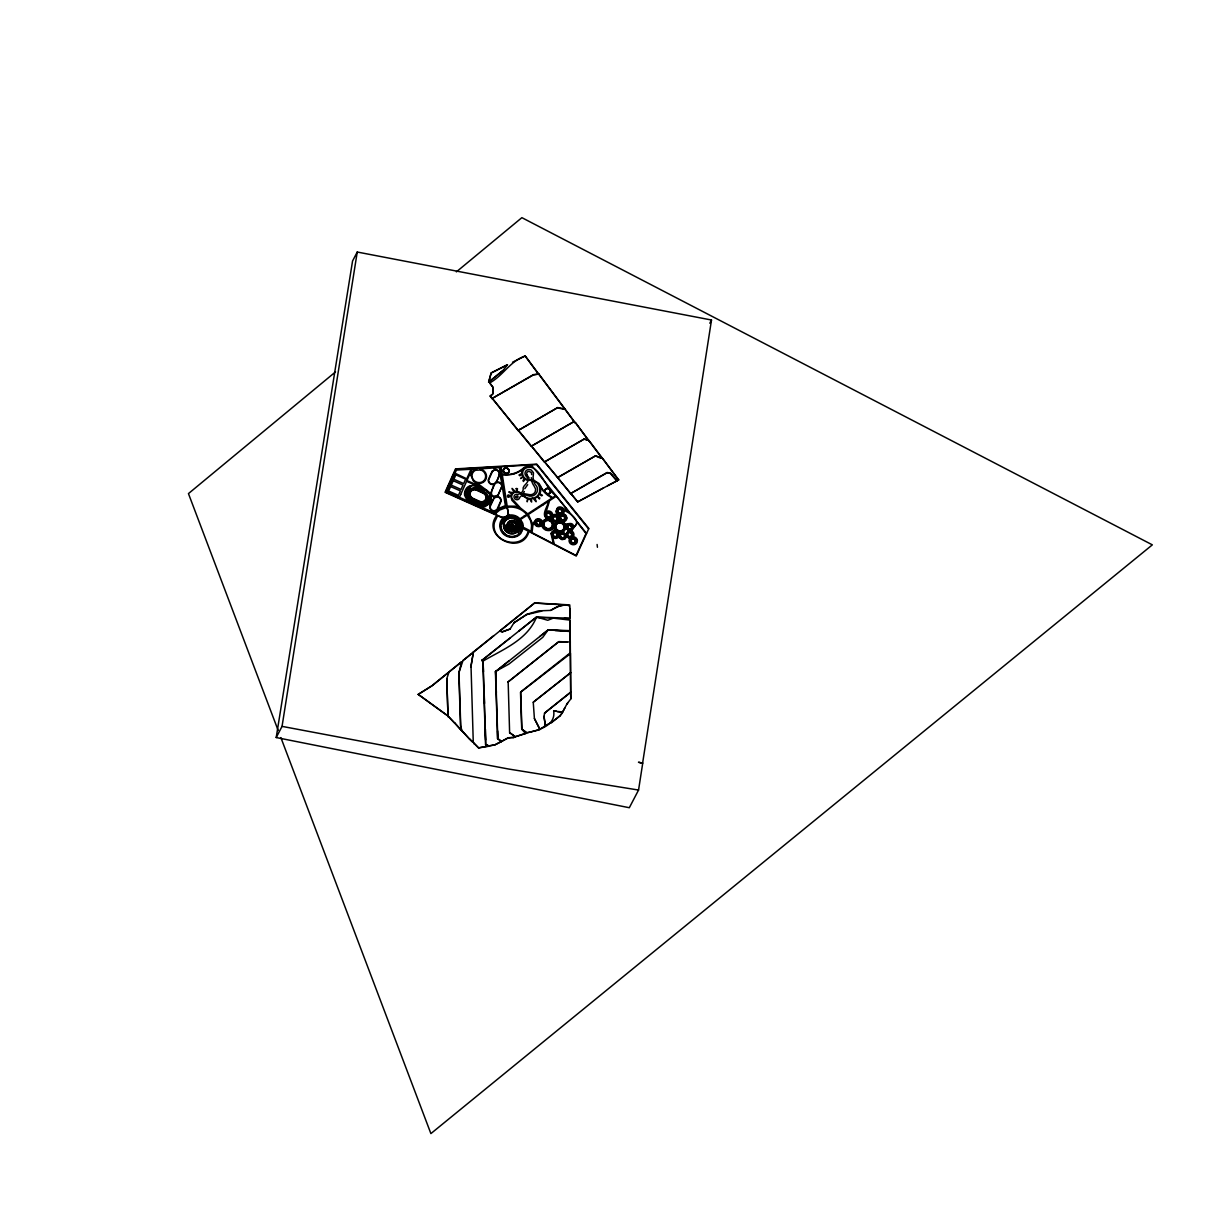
<?xml version="1.0" encoding="UTF-8"?>
<svg xmlns="http://www.w3.org/2000/svg" width="1213" height="1213" viewBox="0 0 1213 1213"><rect width="100%" height="100%" fill="white"/><g stroke="black" fill="none" stroke-linecap="round" stroke-linejoin="round"><path stroke-width="1.5" d="M564.181 618.372L569.746 618.569L569.746 604.893L534.66 602.967L463.002 660.539L458.817 672.912L460.531 725.723L461.835 731.06L460.713 725.374L458.999 672.548L461.592 661.692L432.131 685.618L418.273 694.367L432.025 685.815L461.425 662.025M539.77 636.537L548.17 629.865L570.11 631.503L570.292 642.011L558.875 641.616L507.974 682.009L558.875 641.616M555.296 630.487L569.928 630.987L569.943 620.086L553.219 618.13L547.776 620.283L536.54 617.038L518.967 631.003M570.11 631.503L570.792 692.032L544.485 713.153L570.595 692.396L570.459 653.398L569.579 653.367L520.711 691.956L521.893 728.801L525.79 733.516L521.711 729.165L520.513 692.305L570.277 653.762L570.292 642.011M567.896 702.645L566.911 703.995L570.777 698.931L570.595 692.396M493.191 390.995L493.206 387.493L489.718 382.944C503.304 375.454 510.279 360.928 525.199 355.985L575.189 422.912L564.985 409.008L557.753 407.568L518.103 430.554L490.219 395.878L492.721 394.089L493.191 390.995L492.569 394.361L490.067 396.166L491.993 398.561L533.295 374.984L538.86 374.029L564.985 409.008M493.084 391.208L493.145 387.629L489.718 382.944M524.804 488.687L527.7 484.654M577.403 540.467L577.085 542.484A4.2 3.957 15.8 0 1 571.566 544.364A4.2 3.957 15.8 0 1 569.413 539.072L569.852 538.39L566.547 536.859L565 539.072L561.922 539.649L558.405 537.132A4.185 3.882 24.6 0 1 553.507 538.026L552.612 537.48L554.386 544.243L576.054 555.448L586.046 533.553L577.57 522.651L571.459 530.885L572.369 531.43A4.185 3.942 15.8 0 1 573.582 536.146L573.87 536.874A4.2 3.957 15.8 0 1 577.403 540.452M566.38 526.669L568.063 528.231L567.335 529.429L569.14 530.384A3.336 3.154 15.8 0 0 571.596 529.884L572.93 527.807L572.384 525.35A3.29 3.214 20.6 0 0 570.231 524.001L567.745 524.547A3.199 3.108 13.9 0 0 566.41 526.578L566.532 528.307A3.321 3.108 27.6 0 0 572.172 529.414A3.321 3.108 27.6 0 0 570.11 524.213A3.321 3.108 27.6 0 0 566.562 528.307M551.945 517.875L552.552 520.256M508.641 524.38C509.824 519.816 517.147 521.241 516.708 525.851L515.237 525.957A3.351 3.154 18.2 0 1 508.641 525.547L508.656 525.002A4.079 3.624 27.9 0 1 512.796 521.863A4.079 3.624 27.9 0 1 516.586 526.093L517.875 526.518A6.247 5.853 27.6 0 1 511.28 531.658A6.247 5.853 27.6 0 1 505.594 525.017A6.262 5.898 17.6 0 0 511.34 531.537A6.262 5.898 17.6 0 0 517.996 526.275A5.519 5.019 28.6 0 0 512.917 520.468A5.519 5.019 28.6 0 0 507.201 524.82L507.004 525.184A4.807 4.549 14.4 0 0 511.446 530.187A4.807 4.549 14.4 0 0 516.586 526.093M533.826 480.939L533.993 480.378A10.265 3.366 4 0 0 527.746 479.711L527.776 480.287A9.947 3.26 4 0 1 533.826 480.939L533.978 480.818A10.28 3.366 4 0 0 527.716 480.151L527.761 480.257M508.323 496.981L508.763 495.723M531.673 474.601L531.37 472.6L529.126 471.341A2.593 2.426 21 0 0 526.988 474.965M711.5 320.02L642.572 763.356L638.463 762.234L642.738 763.083L638.554 790.057L629.32 807.722L276.215 737.534L352.558 261.007L357.244 252.031L711.5 320.02L709.832 323.219M357.244 252.031L282.053 726.375L276.215 737.534M473.404 651.988L470.841 667.18L473.404 651.988L493.827 635.597M516.177 488.596C519.164 498.361 507.61 481.728 513.918 491.75C513.054 494.222 504.29 489.415 511.598 493.797L510.84 495.586L507.929 495.01L508.247 496.617M521.711 729.165L527.291 732.728L539.057 729.908L545.395 725.662L543.97 716.383L544.682 712.804M564.955 707.664L562.483 712.334L553.674 710.894C556.039 725.92 538.223 730.256 527.291 732.728M507.807 496.42L508.914 496.845M516.207 527.488A4.791 4.488 27.6 0 0 516.45 526.336L516.708 525.851A4.807 4.518 21.2 0 1 511.613 529.869A4.807 4.518 21.2 0 1 507.201 524.82L508.474 525.365L508.899 523.895M514.858 526.973L515.282 525.684M488.778 381.852L491.204 372.876L507.459 364.749L491.113 373.058L488.581 382.216L502.94 370.496L490.007 381.079M507.519 496.193L510.749 495.905L511.886 500.302L518.8 507.443L515.07 506.185L507.186 506.139L502.288 474.708M509.005 496.708L509.035 495.829M541.468 524.077L541.711 523.288A3.321 3.108 27.6 0 0 537.829 519.513A3.321 3.108 27.6 0 0 535.661 524.137A3.321 3.108 27.6 0 0 541.028 524.744L541.711 523.288A3.336 3.123 19.4 0 0 536.48 520.104L535.858 520.635A3.321 3.078 23 0 0 539.664 525.654L541.028 524.744M551.991 517.708L552.643 516.389A3.336 3.199 20.6 0 1 555.736 515.313L558.329 517.375A3.351 3.26 24.5 0 1 557.768 520.574L555.554 521.666A3.321 3.108 27.6 0 1 552.082 517.345A3.321 3.108 27.6 0 1 557.449 516.359A3.321 3.108 27.6 0 1 556.373 521.514M513.281 525.911L513.19 524.441M508.838 496.329L507.565 495.783L507.777 496.845M446.778 678.643L448.022 716.625L446.778 678.643L449.113 671.896M517.056 535.539A11.038 10.341 27.6 0 1 500.924 523.121L502.303 523.531L504.942 519.058A9.598 8.991 34.3 0 1 519.861 530.885L518.618 530.142A8.157 7.642 35.4 0 0 505.973 520.074L504.456 522.106L501.97 520.635L500.605 525.745L502.137 531.097L506.2 535.039A11.053 10.356 20.5 0 0 519.407 533.72L519.285 533.963M504.714 521.62L503.683 523.94L502.303 523.531L503.471 520.893L504.714 521.62A8.157 7.627 27.6 0 1 518.254 521.575A8.157 7.627 27.6 0 1 513.235 533.447A8.157 7.627 27.6 0 1 503.941 523.455L502.546 523.046M521.12 531.612C527.973 520.18 508.626 509.096 501.97 520.65A11.053 10.341 21.9 0 1 516.859 517.254A11.053 10.341 21.9 0 1 521.12 531.612L519.407 533.72M524.365 491.553L523.167 493.509L529.384 494.631A5.489 5.201 17.2 0 0 535.221 491.75L535.63 489.127L533.963 485.791A14.768 13.813 17 0 1 531.961 481.879L531.279 477.634M488.339 496.769L488.46 496.542A7.172 6.717 27.6 0 1 478.68 503.213L472.145 500.09A6.808 6.383 27.6 0 1 468.567 491.432A6.808 6.383 27.6 0 1 477.361 488.43L478.043 486.929L484.609 489.931L484.063 491.144L477.497 488.142M494.434 484.745L491.508 491.265L491.447 494.222A3.806 3.518 25.5 0 0 493.464 496.269L497.891 495.374L501.773 486.731A3.806 3.578 21.8 0 0 495.056 483.76L494.525 484.578M586.561 533.477L576.266 556.009L529.004 531.552C521.787 556.676 480.424 536.373 496.799 515.373L445.05 492.296L455.527 468.885L536.798 464.124L588.851 528.504L586.561 533.477L531.218 464.897L536.616 464.549L588.639 528.944M491.993 398.561L533.477 374.62L538.86 374.029M469.643 487.505L470.599 488.399A7.172 6.717 27.6 0 0 472.13 500.165L472.251 499.908A6.808 6.383 27.6 0 1 470.78 488.718L469.643 487.505A8.582 8.036 27.6 0 0 471.478 501.591L478.058 504.593A8.582 8.036 27.6 0 0 489.718 496.678L488.824 496.481A7.521 7.035 27.6 0 1 478.589 503.425L471.993 500.469A7.521 7.035 27.6 0 1 470.386 488.111L470.265 488.339M469.856 487.793L470.038 487.429A8.218 7.703 27.6 0 0 471.796 500.939L478.347 503.971A8.218 7.703 27.6 0 0 489.552 496.39L489.385 496.693M475.784 485.897A9.446 8.84 27.6 0 1 478.134 486.625L487.05 490.477L489.961 494.313A9.446 8.84 27.6 0 1 477.725 505.336L477.482 505.776M470.917 502.789L471.144 502.334A9.446 8.84 27.6 0 1 466.171 490.34A9.446 8.84 27.6 0 1 478.362 486.186M471.478 501.591L471.66 501.227A8.582 8.036 27.6 0 1 469.825 487.156M471.781 500.984L478.377 503.926M489.718 496.678L488.096 496.617A6.808 6.383 27.6 0 1 478.817 502.91L478.726 503.092A6.808 6.383 27.6 0 0 487.52 500.09A6.808 6.383 27.6 0 0 483.942 491.432L477.361 488.43M478.058 504.593L478.24 504.229A8.582 8.036 27.6 0 0 489.916 496.314M478.468 503.713L478.483 503.683A7.869 7.369 27.6 0 0 489.203 496.405L489.036 496.724M518.103 430.554L519.861 429.205M601.375 457.362L575.371 422.549L573.097 422.094L531.173 446.278L492.175 398.198M519.68 429.569L557.753 407.568M509.369 523.015L510.067 522.303M508.49 526.199L508.687 524.88M510.946 521.787L514.706 522.773L516.45 526.336M508.747 527.003L508.732 525.714M509.233 527.716L509.005 526.518M618.524 480.105L602.694 458.529L595.78 455.694L557.601 477.497L570.535 493.63L606.94 472.858L610.382 473.434L616.841 481.03L618.691 479.802L589.048 440.562L584.439 438.894L544.288 462.062L531.355 445.914M509.869 528.307L509.475 527.23M510.643 528.716L513.433 528.216L515.116 526.487M573.097 422.094L532.78 445.353M557.601 477.497L544.485 461.698M545.895 461.152L584.439 438.894M584.241 439.258L589.048 440.562M447.9 715.928L418.242 694.397L447.9 715.928L472.009 741.689M485.382 729.089L485.761 744.251L488.551 746.298L485.564 744.615L482.865 661.434L481.773 660.494L509.9 638.159M482.865 661.434L483.062 661.07C502.864 649.425 527.367 640.039 536.54 617.038L569.913 618.251L569.761 608.016M570.535 493.63L607.122 472.494L610.564 473.07L617.023 480.666L618.691 479.802M499.756 631.048L502.425 631.655L510.097 629.047L502.243 632.003L499.756 631.048L534.66 602.967M461.835 731.06L454.784 722.827M558.996 476.936L595.78 455.694M569.579 606.121C564.272 602.952 555.857 606.97 550.717 610.397L538.466 610.867L526.851 614.263L513.978 622.8L526.669 614.612L541.771 611.094M525.957 733.198L513.326 737.413L508.383 737.731L501.439 741.628L497.603 738.869L495.42 671.729L508.99 660.842M469.856 739.46L462.032 730.696M481.773 660.494L536.54 617.038M474.147 743.918L473.252 741.734L471.038 666.816M616.841 481.03L607.531 485.731M550.717 610.397L558.162 606.53L565.197 604.847M485.564 744.615L489.248 745.843L494.813 744.949L501.439 741.628M569.943 620.086L570.095 630.654L548.17 629.865L495.42 671.729M497.603 738.869L497.603 730.939M515.328 736.746L509.809 732.773L515.328 736.746L525.79 733.516M489.248 745.843L494.874 744.827L508.383 737.731M508.277 737.944L513.326 737.413M533.25 702.236L570.626 672.745L533.25 702.236L534.402 718.521L539.846 729.574M534.402 718.521L540.028 729.21M543.97 716.383L545.395 725.662M553.674 710.894L556.115 710.939M551.581 722.736C553.325 719.946 569.61 711.106 557.54 711.622M545.592 725.298L551.763 722.372L559.799 715.988M570.777 698.931L570.792 692.032M562.362 712.577L567.017 703.798M510.097 629.047L514.16 622.451M492.463 471.402L488.703 479.848A3.806 3.548 22 0 0 489.446 482.531L490.143 483.229A3.806 3.563 27.6 0 0 493.858 483.911C497.315 481.5 500.529 475.632 498.528 471.554A3.806 3.548 20.1 0 0 492.539 471.296M507.58 496.026L508.383 495.48M508.899 496.875L508.611 495.874M552.582 532.431L552.173 533.053A3.321 3.078 24.6 0 0 553.34 537.025A3.321 3.078 24.6 0 0 557.54 536.783A3.321 3.078 24.6 0 0 557.783 532.795L557.192 532.173M548.17 629.865L542.772 637.341L508.869 664.118L495.617 671.365L497.785 738.505L501.621 741.279M559.709 716.17L562.483 712.349M502.743 370.86L507.459 364.749M502.531 519.937L508.505 516.01A11.038 10.341 27.6 0 1 520.832 521.378L522.363 526.669L521.969 523.94M516.253 488.475L517.481 488.703L517.056 491.159L521.09 493.024M556.661 522.303L555.615 523.212A5.64 5.277 27.6 0 0 558.647 531.916A5.64 5.277 27.6 0 0 565.41 526.017A5.64 5.277 27.6 0 0 556.661 522.303C565.349 516.602 569.428 533.735 559.117 532.022M335.516 371.891L188.455 493.6L278.186 730.499M456.361 271.879L521.878 217.658L1152.35 544.849L430.888 1133.594L280.87 737.58M522.803 495.738L522.697 495.783A6.429 2.092 50.4 0 0 520.422 493.115L520.407 493.312A6.095 1.986 50.4 0 1 522.667 495.799L523.137 495.465A6.429 2.092 50.4 0 0 520.771 492.842L520.771 493.009A6.08 1.986 50.4 0 1 523.015 495.511M463.002 660.539L473.222 652.336M543.106 504.835L528.352 514.464L532.628 524.016L535.964 519.422A4.2 3.927 19.4 0 1 542.317 521.408L546.638 518.482C540.937 514.297 547.867 506.837 548.458 501.363L543.181 504.79M602.952 488.187L577.737 501.848L518.285 430.206M617.023 480.666L577.676 501.955L570.716 493.282M468.961 487.141L471.069 486.095A9.446 8.84 27.6 0 0 465.276 495.359M512.493 362.247L525.184 356L538.663 374.377M533.25 479.423L533.705 481.273A13.04 12.191 17 0 0 536.085 485.503A7.233 6.762 17 0 1 537.42 490.598L536.904 492.281A7.248 6.853 17.2 0 1 527.412 495.526A6.217 5.883 17.2 0 0 525.274 494.98L521.772 495.662A6.201 5.838 21.9 0 0 519.695 497.527A2.896 2.729 21.9 0 1 516.677 499.726A2.896 2.729 21.9 0 1 513.994 496.951A2.896 2.729 21.9 0 1 516.541 494.252L516.92 494.282A6.292 5.929 21.9 0 0 520.316 493.524L521.438 492.736A6.292 5.929 21.9 0 0 523.152 489.855C522.075 485.245 528.428 483.881 527.973 479.529A4.943 4.64 21 0 0 526.306 476.436A4.336 4.064 21 0 1 527.033 470.007L528.064 469.628A4.336 4.018 21.5 0 1 531.339 470.113L533.402 472.63M513.887 473.874L515.707 473.267A26.929 25.215 21 0 0 523.773 468.37A7.657 7.172 21 0 0 521.681 473.449L518.967 475.011L519.937 475.784L521.817 474.313L522.651 476.785L520.589 478.589L522.803 477.103L524.592 479.029L522.97 480.393L523.425 481.5L524.865 479.226L527.958 480.545M513.16 737.716L515.131 737.11M488.733 745.934L478.574 747.845L469.992 739.217M511.477 523.971L513.311 524.865M488.551 746.298L478.529 747.921L474.328 743.554M527.989 479.726L526.048 479.09A6.793 6.353 21 0 1 524.395 468.976C538.284 459.5 545.774 490.188 555.842 495.556L552.673 497.603L546.062 493.342L548.003 493.888A2.896 2.684 18.7 0 0 550.414 490.522A2.896 2.684 18.7 0 0 546.381 488.718A2.896 2.684 18.7 0 0 545.365 492.705L543.454 490.613A23.259 21.652 19.3 0 1 540.482 485.882L539.103 483.502L533.371 480.045M536.343 617.402L554.902 618.054M558.693 641.98L566.835 642.268M473.434 485.609L484.836 489.4L489.855 494.525A9.446 8.749 25.5 0 1 488.642 503.243L486.913 504.79A9.446 8.825 23.5 0 1 477.634 505.487L468.931 501.257L465.398 495.116A9.446 8.734 23.2 0 1 467.232 488.672M534.584 603.088L567.729 605.12M548.731 529.778L547.275 529.672A5.64 5.277 19.4 0 1 542.969 522.121A5.64 5.277 19.4 0 1 551.597 520.438L552.597 521.484M512.174 526.563L510.703 525.608M480.924 469.158L479.605 468.915L492.948 467.975L495.783 469.658L492.19 471.023L488.278 479.787A4.245 3.942 22 0 0 489.097 482.759L489.87 483.547A4.23 3.973 27.6 0 0 494.025 484.305L490.825 493.585L477.376 483.168L478.695 483.426A7.778 7.248 22 0 0 486.534 476.588L486.307 474.677M480.697 469.947L475.481 470.265A6.914 6.444 22 0 0 472.57 478.468A6.914 6.444 22 0 0 481.061 482.349A6.914 6.444 22 0 0 485.458 474.829L484.806 473.222A6.914 6.444 22 0 0 480.712 469.947M282.053 726.375L508.262 768.966L638.554 790.057M557.571 407.932L564.803 409.372M533.614 480.954C541.483 483.259 542.09 495.692 533.811 497.997A9.719 9.188 17.2 0 1 526.427 497.633L523.137 495.147M595.598 456.058L600.769 458.18M478.134 486.625L481.425 488.126M472.251 499.908L478.817 502.91M478.483 503.683L471.887 500.726A7.869 7.369 27.6 0 1 470.204 487.793M471.66 501.227L478.24 504.229M471.144 502.334L477.725 505.336M510.127 527.822L510.9 528.231M481.955 660.13L483.062 661.07L483.487 671.759M519.407 533.72L517.375 531.703L518.269 532.947M520.392 493.494L518.997 492.433A5.352 5.034 21.9 0 0 511.916 498.649L520.529 508.05L527.761 513.842L552.264 497.876A23.623 22.319 19.6 0 1 547.245 494.889L543.106 490.871A23.638 22.001 19.3 0 1 540.073 486.049L540.71 491.174L539.861 493.782L542.469 495.359L541.468 495.844L539.679 494.055L537.662 496.602L539.8 498.012L539.482 499.059L537.42 496.814L534.963 498.376C539.194 508.353 531.006 491.993 531.521 500.954C532.052 504.896 530.46 497.148 527.882 498.937L527.215 501.818L527.534 498.831L522.272 495.435M448.204 716.261L454.678 723.039M567.578 529.656L566.592 528.428M526.988 474.965L529.247 478.21M575.371 422.549L588.866 440.926M510.612 525.259L510.658 525.699A1.592 1.486 27.6 0 0 513.357 526.048A1.592 1.486 27.6 0 0 512.083 523.682A1.592 1.486 27.6 0 0 510.643 525.836M533.462 472.964L533.265 475.648A13.04 12.191 17 0 0 533.25 479.408M471.099 475.617L473.282 480.939L480.121 486.398L466.929 480.56L472.009 469.204L476.936 468.915L475.056 469.537A7.778 7.248 22 0 0 471.114 475.632M597.099 544.47L597.433 547.275M495.617 671.365L496.36 692.532M484.048 689.257L484.548 703.404M508.156 681.661L509.627 733.137M483.062 661.07L485.609 739.945M572.627 544.106A3.321 3.108 27.6 0 1 570.246 539.345A3.321 3.108 27.6 0 1 575.584 539.057A3.321 3.108 27.6 0 1 574.325 544.015M480.939 469.173A7.778 7.248 22 0 1 486.307 474.692M547.169 529.899A5.64 5.277 27.6 0 1 543.121 521.833A5.64 5.277 27.6 0 1 552.188 521.332A5.64 5.277 27.6 0 1 550.02 529.732M551.46 516.677A3.321 3.108 27.6 0 1 546.002 517.208A3.321 3.108 27.6 0 1 547.533 512.189A3.321 3.108 27.6 0 1 551.703 515.904M508.944 470.72A2.896 2.699 26.8 0 1 506.048 473.616A2.896 2.699 26.8 0 1 503.289 470.326A2.896 2.714 27.6 0 1 504.411 468.582A2.896 2.699 26.8 0 1 508.763 470.022M514.069 473.813A26.929 25.215 21 0 1 502.5 474.753M547.23 529.49A5.201 4.867 27.6 0 1 543.727 521.696A5.201 4.867 27.6 0 1 552.385 522.303A5.201 4.867 27.6 0 1 548.564 529.581M553.295 520.786A2.896 2.714 27.6 0 1 553.81 516.222A2.896 2.714 27.6 0 1 557.919 518.83A2.896 2.714 27.6 0 1 553.932 521.196M520.589 493.115A6.171 2.001 50.4 0 1 522.864 495.647M517.875 526.518A5.519 5.17 27.6 0 0 512.841 520.65A5.519 5.17 27.6 0 0 507.004 525.184A4.791 4.488 27.6 0 0 515.646 528.519M510.385 528.58A3.336 3.123 27.6 0 1 509.642 528.11M513.796 517.542A9.598 8.991 27.6 0 1 520.589 524.243M513.857 517.451A9.598 8.976 21 0 1 519.861 530.885L518.618 530.142L517.238 531.946A8.157 7.627 27.6 0 1 503.683 523.94M527.807 479.832A9.931 3.26 4 0 1 533.856 480.484M527.776 480.03A10.022 3.275 4 0 1 533.872 480.682M499.695 473.555L496.435 482.304A4.245 4.003 21.8 0 1 500.605 483.017L502.106 484.503L499.695 473.555M490.219 506.549L490.219 507.489A3.806 3.548 23.5 0 0 494.434 510.794L496.905 509.566L500.726 501.03A3.806 3.548 22.8 0 0 497.497 496.86L494.025 498.043L490.219 506.549M502.197 485.746L497.557 496.451A4.245 3.957 22.8 0 1 501.151 501.105L497.921 508.763L505.381 505.609L502 485.003L502.197 485.746M551.051 533.72L553.386 543.727L532.037 532.643L532.916 525.184L534.342 522.97L534.584 523.94A4.185 3.882 23 0 0 539.982 526.427L541.756 525.199L542.09 526.457A6.52 6.095 19.4 0 0 547.154 530.475L548.822 530.597A6.505 6.095 27.6 0 0 553.128 528.55L553.719 527.64L554.69 530.551A4.185 3.927 27.6 0 0 551.354 532.734L551.051 533.72M515.646 496.966C517.815 500.878 519.695 492.933 515.646 496.966M556.646 510.612L556.615 511.431A3.321 3.108 27.6 0 0 561.073 514.251L561.831 513.887A3.321 3.108 27.6 0 0 561.574 508.641A3.321 3.108 27.6 0 0 556.646 510.612M566.031 517.481L564.652 520.422L561.331 520.726A3.321 3.214 24.5 0 1 559.451 517.193L559.693 516.389A3.336 3.184 14.2 0 1 564.818 515.313L566.031 517.481M566.88 517.981L566.562 519.467A4.276 4.139 4.2 0 1 564.197 521.605C563.924 527.579 572.566 519.422 573.825 526.851C583.226 520.726 566.062 510.567 564.181 510.658A4.185 3.973 14.2 0 1 563.287 513.569L566.107 515.464L566.88 517.981M552.734 514.706L552.734 515.176A4.2 4.018 20.6 0 1 556.919 514.828C558.95 517.739 560.861 514.464 557.389 514.054A4.185 4.003 20.6 0 1 555.872 511.295L557.571 507.656A4.2 3.973 19.4 0 1 561.725 507.352L568.927 511.81L556.373 496.223L549.595 500.635L546.168 511.674L548.155 510.991A4.185 4.003 20.6 0 1 552.749 514.706M556.752 510.4L556.722 511.234A3.321 3.169 20.6 0 0 557.935 513.417L561.983 513.599A3.321 3.154 14.2 0 0 563.317 510.734L562.15 508.581A3.336 3.154 19.4 0 0 559.678 507.792L558.89 507.959A3.336 3.199 20.6 0 0 556.752 510.4M531.628 525.244L531.112 531.264L523.243 527.23L522.818 523.379L520.529 519.452L527.291 515.131L530.43 520.332L531.628 525.244M494.373 522.591C490.234 542.499 523.046 550.793 528.231 531.142L523.152 528.55L520.802 533.523A11.918 11.16 20.5 0 1 505.351 535.479C499.422 532.067 497.648 522.864 502.97 518.133L497.603 515.722L494.373 522.591M505.866 473.54L505.7 474.526L502.227 474.238L501.045 466.762L530.718 464.928L531.703 466.141L525.077 466.899L523.425 468.082A26.398 24.715 21 0 1 515.525 472.858L513.736 473.464A26.489 24.776 21.5 0 1 506.2 474.541L506.443 473.57A2.896 2.699 21.5 0 0 508.565 469.537A2.896 2.699 21.5 0 0 503.729 469.249A2.896 2.699 21.5 0 0 505.7 473.525L505.866 473.54M490.128 505.305L489.794 506.473A4.245 3.957 23.5 0 0 494.479 511.204L493.706 512.659L481.212 507.079L485.109 506.625L489.309 503.774A10.326 9.552 25.5 0 0 490.643 494.252L490.158 493.433L491.038 494.358A4.245 3.927 25.5 0 0 493.312 496.648L494.661 496.981L490.128 505.305M454.329 472.63L445.611 492.099L493.843 513.615L499.059 508.944L506.337 506.276L500.165 466.717L455.815 469.279L454.329 472.63M454.526 474.298L446.748 491.72L458.666 496.936L447.506 491.432L454.541 474.268M455.011 473.206L466.762 478.801L471.038 469.249L456.406 470.083L455.011 473.206M450.614 486.58L448.628 491.038L458.423 495.344L460.409 490.916L450.675 486.61M453.237 480.712L451.281 485.124L461.061 489.446L463.017 485.064L453.237 480.712M455.861 474.859L453.889 479.256L463.669 483.593L465.64 479.196L455.861 474.859M460.697 494.51L459.454 497.285L467.475 500.924L464.594 495.329A10.311 9.537 23.2 0 1 468.43 486.474L474.647 484.866L466.596 481.303L460.697 494.51M551.612 516.404L549.762 518.042A3.336 3.123 19.4 0 1 545.895 516.829L545.486 516.086A3.336 3.199 19.9 0 1 547.397 512.007L548.246 511.825A3.321 3.184 20.6 0 1 551.612 516.404M565.546 537.177L565.106 537.859A3.321 3.093 23.4 0 1 562.893 538.906L559.89 537.511A3.321 3.078 23.8 0 1 559.511 534.387L560.558 533.174A3.321 3.093 23.4 0 1 562.999 532.719L563.833 532.977A3.321 3.139 15.8 0 1 565.546 537.177M495.981 513.175L495.495 513.903C501.56 519.209 512.462 518.072 506.534 507.504L499.817 509.976L495.981 513.175M504.699 519.543L503.213 521.378A9.598 8.976 21 0 1 511.386 517.072A9.598 8.991 27.6 0 0 504.699 519.543M524.213 516.086L519.998 518.77L517.678 516.89A11.918 11.099 22.8 0 0 509.445 515.025L508.626 515.222L507.383 507.352C514.448 506.094 522.166 508.929 526.7 514.509L524.213 516.086M499.438 467.581L493.676 467.93L498.088 470.553L500.469 474.04L499.438 467.581M483.684 491.978L477.118 488.975A6.171 5.777 27.6 0 0 469.143 491.705A6.171 5.777 27.6 0 0 472.403 499.544L478.968 502.531A6.171 5.777 27.6 0 0 486.944 499.817A6.171 5.777 27.6 0 0 483.684 491.978M483.562 492.281L476.982 489.279A5.822 5.443 27.6 0 0 469.461 491.841A5.822 5.443 27.6 0 0 472.524 499.24L479.105 502.227A5.822 5.443 27.6 0 0 486.625 499.68A5.822 5.443 27.6 0 0 483.562 492.281M483.426 492.584L476.845 489.582A5.459 5.125 27.6 0 0 469.78 491.993A5.459 5.125 27.6 0 0 472.661 498.937L479.241 501.939A5.459 5.125 27.6 0 0 486.307 499.529A5.459 5.125 27.6 0 0 483.426 492.584M483.29 492.887L476.709 489.885A5.11 4.791 27.6 0 0 470.098 492.144A5.11 4.791 27.6 0 0 472.797 498.634L479.378 501.636A5.11 4.791 27.6 0 0 485.988 499.377A5.11 4.791 27.6 0 0 483.29 492.887M483.153 493.191L476.573 490.188A4.761 4.458 27.6 0 0 470.432 492.281A4.761 4.458 27.6 0 0 472.934 498.331L479.514 501.333A4.761 4.458 27.6 0 0 485.655 499.24A4.761 4.458 27.6 0 0 483.153 493.191M564.53 523.682L565.228 524.941L564.53 523.682M551.991 535.691A3.321 3.108 27.6 0 0 557.616 536.813A3.321 3.108 27.6 0 0 555.554 531.612A3.321 3.108 27.6 0 0 551.991 535.691M570.58 542.575A3.321 3.139 15.8 0 0 576.281 542.135A3.321 3.139 15.8 0 0 572.87 537.647A3.321 3.139 15.8 0 0 570.58 542.575M570.186 541.771A3.321 3.108 27.6 0 0 575.811 542.893A3.321 3.108 27.6 0 0 573.734 537.693A3.321 3.108 27.6 0 0 570.186 541.771M559.511 519.028A3.321 3.108 27.6 0 0 565.137 520.15A3.321 3.108 27.6 0 0 563.075 514.949A3.321 3.108 27.6 0 0 559.511 519.028M554.675 528.656A5.64 5.277 27.6 0 0 564.197 530.551A5.64 5.277 27.6 0 0 560.694 521.726A5.64 5.277 27.6 0 0 554.675 528.656M559.633 518.8A3.321 3.108 27.6 0 0 565.258 519.922A3.321 3.108 27.6 0 0 563.181 514.721A3.321 3.108 27.6 0 0 559.633 518.8M552.112 535.464A3.321 3.108 27.6 0 0 557.722 536.586A3.321 3.108 27.6 0 0 555.66 531.385A3.321 3.108 27.6 0 0 552.112 535.464M559.36 536.965A3.321 3.108 27.6 0 0 564.985 538.087A3.321 3.108 27.6 0 0 562.923 532.886A3.321 3.108 27.6 0 0 559.36 536.965M566.683 528.08A3.321 3.108 27.6 0 0 572.293 529.186A3.321 3.108 27.6 0 0 570.231 524.001A3.321 3.108 27.6 0 0 566.683 528.08M552.021 519.725A3.321 3.108 27.6 0 0 557.631 520.847A3.321 3.108 27.6 0 0 555.569 515.646A3.321 3.108 27.6 0 0 552.021 519.725M542.939 526.108A5.64 5.277 27.6 0 0 552.461 527.989A5.64 5.277 27.6 0 0 548.958 519.179A5.64 5.277 27.6 0 0 542.939 526.108M535.297 523.864A3.321 3.108 27.6 0 0 540.907 524.971A3.321 3.108 27.6 0 0 538.845 519.771A3.321 3.108 27.6 0 0 535.297 523.864M545.516 516.025A3.321 3.108 27.6 0 0 551.142 517.132A3.321 3.108 27.6 0 0 549.064 511.947A3.321 3.108 27.6 0 0 545.516 516.025M556.949 512.022A3.321 3.108 27.6 0 0 562.559 513.129A3.321 3.108 27.6 0 0 560.497 507.929A3.321 3.108 27.6 0 0 556.949 512.022M567.093 536.237A3.321 3.139 15.8 0 0 572.794 535.797A3.321 3.139 15.8 0 0 569.382 531.309A3.321 3.139 15.8 0 0 567.093 536.237M566.577 535.661A3.321 3.108 27.6 0 0 572.187 536.783A3.321 3.108 27.6 0 0 570.125 531.582A3.321 3.108 27.6 0 0 566.577 535.661M566.698 535.433A3.321 3.108 27.6 0 0 572.309 536.555A3.321 3.108 27.6 0 0 570.246 531.355A3.321 3.108 27.6 0 0 566.698 535.433M544.986 492.099A2.896 2.714 27.6 0 0 549.868 493.069A2.896 2.714 27.6 0 0 548.079 488.551A2.896 2.714 27.6 0 0 544.986 492.099M552.4 535.57A2.896 2.714 27.6 0 0 557.283 536.54A2.896 2.714 27.6 0 0 555.478 532.022A2.896 2.714 27.6 0 0 552.4 535.57M553.234 535.221A2.017 1.895 27.6 0 0 556.661 535.888A2.017 1.895 27.6 0 0 555.402 532.734A2.017 1.895 27.6 0 0 553.234 535.221M552.491 535.388A2.896 2.714 27.6 0 0 557.374 536.358A2.896 2.714 27.6 0 0 555.584 531.84A2.896 2.714 27.6 0 0 552.491 535.388M552.87 535.297A2.456 2.305 27.6 0 0 557.01 536.131A2.456 2.305 27.6 0 0 555.493 532.28A2.456 2.305 27.6 0 0 552.87 535.297M535.691 523.728A2.896 2.714 27.6 0 0 540.573 524.698A2.896 2.714 27.6 0 0 538.784 520.18A2.896 2.714 27.6 0 0 535.691 523.728M536.54 523.379A2.017 1.895 27.6 0 0 539.952 524.061A2.017 1.895 27.6 0 0 538.724 520.847A2.017 1.895 27.6 0 0 536.555 523.334A2.017 1.895 27.6 0 0 539.982 524.016A2.017 1.895 27.6 0 0 538.708 520.893A2.017 1.895 27.6 0 0 536.54 523.379M535.812 523.5A2.896 2.714 27.6 0 0 540.695 524.471A2.896 2.714 27.6 0 0 538.906 519.952A2.896 2.714 27.6 0 0 535.812 523.5A2.896 2.714 27.6 0 0 540.68 524.516A2.896 2.714 27.6 0 0 538.875 519.998A2.896 2.714 27.6 0 0 535.782 523.546M536.191 523.425A2.456 2.305 27.6 0 0 540.331 524.243A2.456 2.305 27.6 0 0 538.815 520.407A2.456 2.305 27.6 0 0 536.191 523.425M557.222 512.113A2.896 2.714 27.6 0 0 562.104 513.084A2.896 2.714 27.6 0 0 560.315 508.565A2.896 2.714 27.6 0 0 557.222 512.113M558.071 511.765A2.017 1.895 27.6 0 0 561.483 512.447A2.017 1.895 27.6 0 0 560.254 509.233A2.017 1.895 27.6 0 0 558.086 511.719A2.017 1.895 27.6 0 0 561.513 512.402A2.017 1.895 27.6 0 0 560.224 509.278A2.017 1.895 27.6 0 0 558.071 511.765M557.313 511.931A2.896 2.714 27.6 0 0 562.195 512.902A2.896 2.714 27.6 0 0 560.406 508.383A2.896 2.714 27.6 0 0 557.313 511.931M557.692 511.841A2.456 2.305 27.6 0 0 561.846 512.674A2.456 2.305 27.6 0 0 560.315 508.838A2.456 2.305 27.6 0 0 557.692 511.841M544.061 525.851A4.336 4.064 27.6 0 0 551.384 527.306A4.336 4.064 27.6 0 0 548.701 520.529A4.336 4.064 27.6 0 0 544.061 525.851M543.333 525.972A5.201 4.867 27.6 0 0 552.127 527.716A5.201 4.867 27.6 0 0 548.898 519.589A5.201 4.867 27.6 0 0 543.333 525.972M543.697 525.926A4.776 4.473 27.6 0 0 551.748 527.534A4.776 4.473 27.6 0 0 548.807 520.028A4.776 4.473 27.6 0 0 543.712 525.881A4.776 4.473 27.6 0 0 551.763 527.488A4.776 4.473 27.6 0 0 548.792 520.074A4.776 4.473 27.6 0 0 543.697 525.926M553.28 519.209A2.017 1.895 27.6 0 0 556.691 519.892A2.017 1.895 27.6 0 0 555.448 516.723A2.017 1.895 27.6 0 0 553.28 519.209M552.537 519.376A2.896 2.714 27.6 0 0 557.419 520.347A2.896 2.714 27.6 0 0 555.615 515.828A2.896 2.714 27.6 0 0 552.537 519.376M552.901 519.3A2.456 2.305 27.6 0 0 557.055 520.119A2.456 2.305 27.6 0 0 555.524 516.283A2.456 2.305 27.6 0 0 552.901 519.3M503.592 471.478A2.896 2.714 27.6 0 0 508.474 472.448A2.896 2.714 27.6 0 0 506.67 467.93A2.896 2.714 27.6 0 0 503.592 471.478M566.956 528.171A2.896 2.714 27.6 0 0 571.839 529.141A2.896 2.714 27.6 0 0 570.049 524.623A2.896 2.714 27.6 0 0 566.956 528.171M567.805 527.822A2.017 1.895 27.6 0 0 571.217 528.504A2.017 1.895 27.6 0 0 569.989 525.29A2.017 1.895 27.6 0 0 567.836 527.776A2.017 1.895 27.6 0 0 571.247 528.459A2.017 1.895 27.6 0 0 569.974 525.335A2.017 1.895 27.6 0 0 567.805 527.822M567.077 527.943A2.896 2.714 27.6 0 0 571.96 528.913A2.896 2.714 27.6 0 0 570.171 524.395A2.896 2.714 27.6 0 0 567.077 527.943M567.426 527.913A2.456 2.305 27.6 0 0 571.581 528.732A2.456 2.305 27.6 0 0 570.049 524.895A2.456 2.305 27.6 0 0 567.426 527.913M560.012 518.724A2.896 2.714 27.6 0 0 564.894 519.695A2.896 2.714 27.6 0 0 563.105 515.176A2.896 2.714 27.6 0 0 560.027 518.679A2.896 2.714 27.6 0 0 564.924 519.649A2.896 2.714 27.6 0 0 563.12 515.131A2.896 2.714 27.6 0 0 560.012 518.724M560.755 518.558A2.017 1.895 27.6 0 0 564.181 519.24A2.017 1.895 27.6 0 0 562.923 516.071A2.017 1.895 27.6 0 0 560.755 518.558M560.391 518.633A2.456 2.305 27.6 0 0 564.53 519.467A2.456 2.305 27.6 0 0 563.014 515.616A2.456 2.305 27.6 0 0 560.391 518.633M545.122 491.826A2.896 2.714 27.6 0 0 550.005 492.796A2.896 2.714 27.6 0 0 548.215 488.278A2.896 2.714 27.6 0 0 545.122 491.826M555.069 528.55A5.201 4.867 27.6 0 0 563.848 530.293A5.201 4.867 27.6 0 0 560.618 522.166A5.201 4.867 27.6 0 0 555.069 528.55M555.903 528.201A4.336 4.064 27.6 0 0 563.226 529.656A4.336 4.064 27.6 0 0 560.542 522.879A4.336 4.064 27.6 0 0 555.903 528.201A4.336 4.064 27.6 0 0 563.257 529.611A4.336 4.064 27.6 0 0 560.558 522.833A4.336 4.064 27.6 0 0 555.933 528.155M555.16 528.368A5.201 4.867 27.6 0 0 563.939 530.111A5.201 4.867 27.6 0 0 560.709 521.984A5.201 4.867 27.6 0 0 555.16 528.368A5.201 4.867 27.6 0 0 563.969 530.066A5.201 4.867 27.6 0 0 560.74 521.939A5.201 4.867 27.6 0 0 555.175 528.322M555.524 528.292A4.776 4.473 27.6 0 0 563.59 529.884A4.776 4.473 27.6 0 0 560.618 522.424A4.776 4.473 27.6 0 0 555.524 528.292M570.474 541.862A2.896 2.714 27.6 0 0 575.356 542.833A2.896 2.714 27.6 0 0 573.552 538.314A2.896 2.714 27.6 0 0 570.474 541.862M571.308 541.529A2.017 1.895 27.6 0 0 574.735 542.196A2.017 1.895 27.6 0 0 573.476 539.042A2.017 1.895 27.6 0 0 571.308 541.529M570.58 541.65A2.896 2.714 27.6 0 0 575.478 542.62A2.896 2.714 27.6 0 0 573.673 538.102A2.896 2.714 27.6 0 0 570.58 541.65M570.944 541.605A2.456 2.305 27.6 0 0 575.083 542.423A2.456 2.305 27.6 0 0 573.582 538.542A2.456 2.305 27.6 0 0 570.959 541.559A2.456 2.305 27.6 0 0 575.114 542.393A2.456 2.305 27.6 0 0 573.567 538.587A2.456 2.305 27.6 0 0 570.944 541.605M545.895 515.934A2.896 2.714 27.6 0 0 550.778 516.905A2.896 2.714 27.6 0 0 549.004 512.341A2.896 2.714 27.6 0 0 545.926 515.889A2.896 2.714 27.6 0 0 550.808 516.859A2.896 2.714 27.6 0 0 548.989 512.386A2.896 2.714 27.6 0 0 545.895 515.934M546.638 515.768A2.017 1.895 27.6 0 0 550.065 516.45A2.017 1.895 27.6 0 0 548.807 513.281A2.017 1.895 27.6 0 0 546.638 515.768M546.275 515.859A2.456 2.305 27.6 0 0 550.414 516.677A2.456 2.305 27.6 0 0 548.898 512.841A2.456 2.305 27.6 0 0 546.275 515.859M566.971 535.539A2.896 2.714 27.6 0 0 571.854 536.51A2.896 2.714 27.6 0 0 570.065 531.991A2.896 2.714 27.6 0 0 566.971 535.539M567.82 535.191A2.017 1.895 27.6 0 0 571.232 535.873A2.017 1.895 27.6 0 0 569.989 532.704A2.017 1.895 27.6 0 0 567.82 535.191M567.093 535.312A2.896 2.714 27.6 0 0 571.975 536.282A2.896 2.714 27.6 0 0 570.186 531.764A2.896 2.714 27.6 0 0 567.093 535.312M567.077 535.358A2.896 2.714 27.6 0 0 571.96 536.328A2.896 2.714 27.6 0 0 570.155 531.81A2.896 2.714 27.6 0 0 567.077 535.358M567.441 535.267A2.456 2.305 27.6 0 0 571.596 536.101A2.456 2.305 27.6 0 0 570.065 532.249A2.456 2.305 27.6 0 0 567.441 535.267M559.875 536.616A2.896 2.714 27.6 0 0 564.758 537.586A2.896 2.714 27.6 0 0 562.968 533.068A2.896 2.714 27.6 0 0 559.875 536.616M560.603 536.495A2.017 1.895 27.6 0 0 564.03 537.177A2.017 1.895 27.6 0 0 562.771 534.008A2.017 1.895 27.6 0 0 560.603 536.495M560.239 536.571A2.456 2.305 27.6 0 0 564.379 537.404A2.456 2.305 27.6 0 0 562.862 533.553A2.456 2.305 27.6 0 0 560.239 536.571"/></g></svg>
